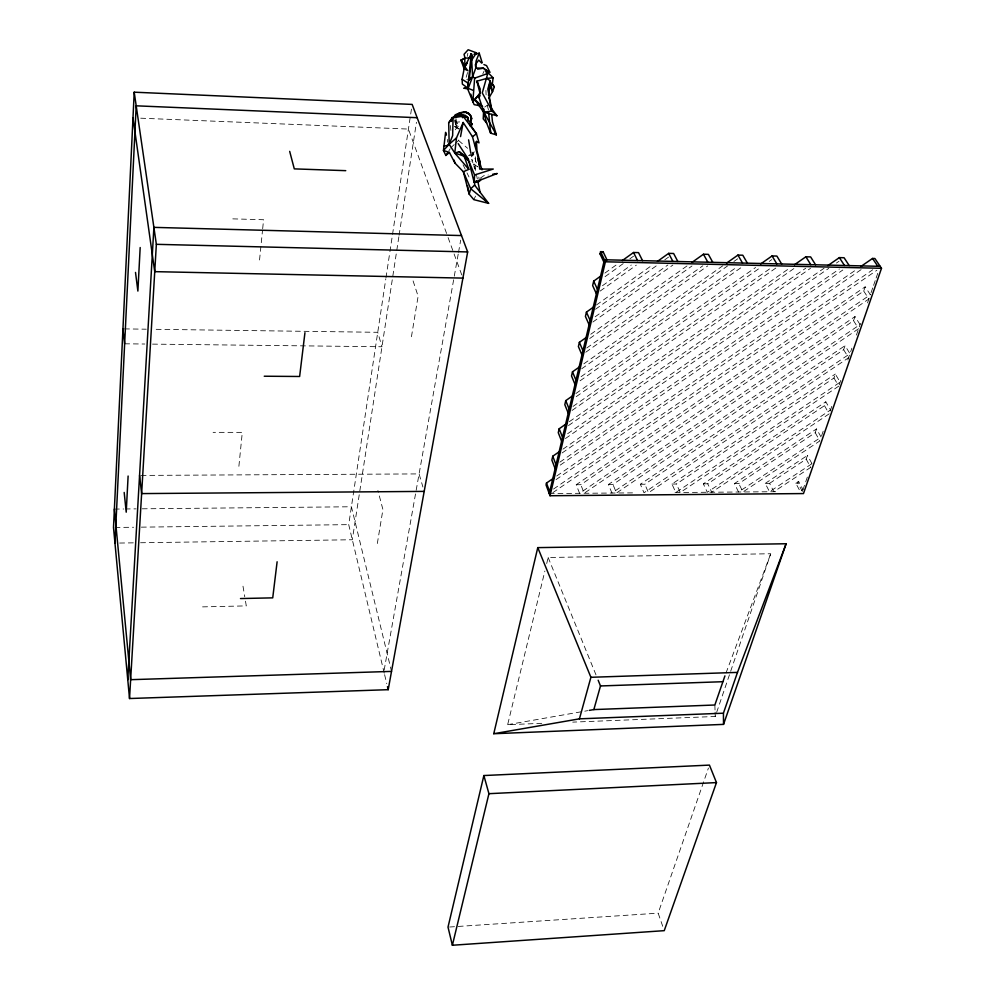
<?xml version="1.0" encoding="UTF-8"?>
<svg xmlns="http://www.w3.org/2000/svg" width="995" height="995" viewBox="0 0 995 995"><rect width="100%" height="100%" fill="white"/><g stroke="black" fill="none" stroke-linecap="round" stroke-linejoin="round"><path stroke-width="0.75" stroke-dasharray="4.97 3.73" d="M477.326 178.938L475.237 168.851L475.56 156.538M238.887 466.294L242.295 432.365L213.092 432.352M259.546 259.993L262.531 230.168M262.68 228.676L263.575 219.733L231.835 218.838M474.304 151.775L471.605 156.862L472.14 152.185M447.414 142.248L447.762 139.312M455.2 129.798L457.066 127.422L455.3 123.629L455.81 119.848M384.244 673.18L348.71 524.639L385.824 278.774M385.985 277.717L389.754 252.767M389.928 251.648L411.694 107.472M398.858 236.81L352.317 539.75L139.785 542.76M399.082 235.28L416.445 122.273M377.329 543.506L382.926 509.564L377.913 490.51M411.445 336.72L418.124 296.224L412.191 278.177M384.157 670.157L458.247 253.899M458.508 252.369L460.685 240.156M467.289 56.354L467.849 53.344M541.74 723.34L507.661 724.683L544.874 571.055M546.703 563.531L548.158 557.498L770.739 553.742L715.243 716.487L572.722 722.121M467.575 72.498L465.473 79.588L469.951 78.804M471.605 156.862L473.807 149.859M455.3 143.541L458.558 140.482L459.441 137.783M802.368 491.48L797.953 483.16L798.575 481.356L802.99 489.664L800.204 491.505L795.801 483.184L798.575 481.356M769.583 483.359L806.186 459.13L807.455 455.424L811.97 463.695L810.689 467.401L773.861 491.717L769.583 483.359L765.242 483.396L769.508 491.754L811.97 463.695M734.422 483.607L738.8 483.582L815.228 432.701L816.522 428.92L821.149 437.141L738.539 492.003L734.422 483.607L816.522 428.92M703.341 483.831L707.756 483.794L824.482 405.674L825.813 401.793L830.539 409.965L707.308 492.264L703.341 483.831L825.813 401.793M671.973 484.055L676.426 484.018L833.959 378.013L835.315 374.045L840.141 382.155L675.792 492.525L671.973 484.055L835.315 374.045M640.345 484.267L644.835 484.242L843.648 349.705L845.041 345.651L849.979 353.698L644.001 492.786L640.345 484.267L845.041 345.651M608.43 484.49L612.957 484.465L853.561 320.738L854.991 316.584L860.041 324.557L611.937 493.047L608.43 484.49L854.991 316.584M576.229 484.727L580.806 484.689L863.722 291.075L865.177 286.821L870.351 294.719L579.575 493.309L576.229 484.727L865.177 286.821M802.878 490.025L808.425 473.943M821.559 435.922L823.586 430.076M830.153 411.072L832.168 405.226M839.233 384.804L840.763 380.376M847.839 359.904L851.869 348.2M856.421 335.054L860.464 323.35M867.54 302.89L870.563 294.11M871.073 292.654L873.088 286.796M873.598 285.341L875.612 279.495M876.122 278.028L878.137 272.182M662.72 926.283L658.168 913.161L708.428 768.04M726.027 672.981L770.739 553.742M482.786 73.941L484.043 71.155M473.807 199.647L475.548 196.102M448.77 150.991L450.213 148.752M455.3 123.629L456.854 122.124L461.071 121.813M450.946 147.633L454.205 144.573M604.885 273.09L618.591 263.24M605.047 276.672L623.641 263.302M629.847 258.849L633.566 256.175M602.46 285.727L631.29 265.043M600.134 291.087L636.34 265.143M596.415 305.005L652.471 264.944M595.507 309.246L657.235 265.18M664.797 259.782L668.578 257.083M595.134 316.808L667.869 264.968M592.846 322.044L672.856 265.068M590.769 334.258L687.01 265.926M589.749 338.499L691.96 265.988M586.751 348.001L702.818 265.802M585.744 352.23L707.756 265.901M583.854 363.822L722.78 265.789M581.677 368.797L727.556 265.951M733.9 261.474L737.705 258.787M581.08 376.67L736.163 267.531M580.085 380.799L741.051 267.63M575.881 393.535L755.615 267.481M576.242 396.644L760.354 267.63M769.247 261.399L771.784 259.62M572.996 406.433L771.734 267.431M572.038 410.462L776.573 267.543M480.212 178.242L483.831 175.705L488.284 174.971M569.351 421.669L789.346 268.314M568.468 425.574L794.06 268.451M567.623 433.733L805.726 268.227M565.434 438.546L810.49 268.339M562.959 449.155L824.084 268.215M562.076 452.986L828.76 268.339M836.422 263.041L838.972 261.275M559.862 462.153L839.37 269.011M560.247 465.1L842.815 270.006M556.715 476.008L855.911 269.894M556.018 479.64L861.347 269.471M553.519 489.055L872.714 269.782M552.847 492.662L876.844 270.279M858.61 328.723L616.49 493.01L612.957 484.465M484.752 107.025L487.911 104.885M838.773 386.135L680.269 492.488L676.426 484.018M829.196 413.845L711.736 492.226L707.756 483.794M765.242 483.396L807.455 455.424M469.528 154.81L473.57 153.827L477.575 166.861L470.859 161.488M507.661 724.683L583.257 711.437M584.761 711.176L587.784 710.641M468.446 155.693L475.61 154.996M449.553 927.017L658.168 913.161M202.57 606.875L246.287 605.893L245.019 598.318M119.624 543.046L133.579 542.847M115.047 527.474L133.616 527.25M141.352 527.151L348.71 524.639M114.375 509.079L123.678 508.992M125.221 508.967L136.066 508.868M142.26 508.806L351.409 506.766L391.147 669.896M549.252 493.557L634.661 492.861M675.033 492.525L779.073 491.679M795.801 483.184L797.953 483.16M141.116 475.423L419.082 473.906L422.912 487.028M124.636 343.797L144.797 344.021M152.546 344.121L381.968 346.757L377.739 332.305L152.471 329.27M124.499 328.897L146.253 329.196M140.718 118.194L408.423 129.076L447.576 236.138M456.058 125.557L458.434 126.415M454.64 120.992L455.934 124.798L458.546 125.78M459.317 128.753L454.802 126.676L458.384 129.039M454.79 126.452L457.178 128.181M458.558 140.482L467.613 148.292M454.516 119.985L458.956 125.221M863.722 291.075L868.884 298.985L584.164 493.271L580.806 484.689M853.561 320.738L857.889 327.579M843.648 349.705L848.573 357.765L648.516 492.749L644.835 484.242M833.959 378.013L838.088 384.978M824.482 405.674L828.524 412.676M815.228 432.701L819.83 440.934L742.942 491.965L738.8 483.582M806.186 459.13L810.689 467.401M463.073 164.834L466.369 171.563M467.016 172.919L468.993 176.961M548.158 557.498L596.428 675.953M448.098 237.594L462.389 276.647M475.237 168.851L471.841 159.399L474.739 169.05M455.225 122.397L455.934 124.798M487.214 105.346L488.47 109.823M455.984 118.592L457.066 127.422M384.605 674.685L386.756 683.677M242.991 586.192L244.77 596.801M478.844 177.06L479.379 181.426M450.337 125.519L451.009 131.527M485.933 90.396L486.095 94.886M714.858 705.007L715.057 710.741M715.094 712.184L715.243 716.487"/><path stroke-width="1.49" d="M446.456 135.121L445.598 132.335L443.459 150.456L449.404 152.422L454.926 163.043L463.359 171.749L469.167 194.087L473.807 199.647L488.607 203.366L474.627 185.107L474.652 182.197M468.247 120.718L468.284 117.721L465.25 115.308L461.929 114.711L458.048 115.992M473.197 90.334L468.185 88.368L463.794 88.207L467.625 88.816L472.861 101.614L479.814 93.592L474.876 99.55L479.988 105.769L474.13 104.637L472.861 101.614L474.652 78.157L472.613 76.715L471.319 53.693L464.864 66.74L467.737 70.633L464.13 68.854L461.033 60.185L464.802 58.021L470.337 58.17L471.319 53.693L472.326 56.429M134.213 92.187L113.505 527.487L129.524 698.527L388.199 689.684L467.662 251.934L412.154 104.413L134.213 92.187L156.352 244.322L129.524 698.527M114.972 543.108L136.191 105.818L417.154 117.696M128.119 476.033L126.216 512.176L124.188 492.438M140.183 247.531L137.882 291.075L135.507 272.431M491.729 114.425L492.463 121.813L496.368 134.86L490.647 133.168L486.642 123.019L483.495 111.527L483.632 109.002M127.77 679.821L153.889 227.37L461.506 235.566M481.157 179.137L479.379 181.426L474.167 182.446L474.603 174.983L467.588 158.043L458.185 143.616M488.682 98.368L492.525 91.714L490.137 80.719L488.595 95.408L490.137 80.719L486.804 78.418L476.866 81.192L479.938 92.933M483.707 109.276L483.222 118.89L486.642 123.019M482.6 106.714L474.876 99.55L472.861 101.614L473.085 98.779M467.625 88.816L471.319 53.693L472.04 59.588M478.073 161.09L478.321 158.193L472.463 136.725L463.16 122.46L456.481 137.907L454.777 153.068L468.807 169.361L463.359 171.749L470.747 188.789L488.607 203.366L485.523 200.405M479.229 53.17L476.095 60.993L475.797 67.996L472.613 76.715L469.118 80.073L471.381 60.484L475.797 53.854L479.229 53.17L482.177 62.685M277.12 561.777L272.729 597.858L240.492 598.555M304.943 332.716L299.632 376.483L264.247 376.222M496.903 115.768L492.052 110.992L490.995 107.783L496.903 115.768L483.931 112.199L479.13 97.846L480.212 89.065L476.866 81.192L478.135 83.704M481.63 63.058L478.719 60.123L475.349 64.625L475.797 67.996L483.458 68.195L493.122 77.784L492.301 84.202L494.328 86.864L492.525 91.714L489.329 85.135M470.386 122.46L471.17 116.85L470.212 114.885L468.259 112.97L464.478 111.788L459.392 112.92L455.374 115.022L452.912 118.169M460.548 136.589L463.16 122.46M472.613 76.715L468.185 88.368L462.376 84.102L462.09 79.326L464.13 68.854M483.931 112.199L492.052 110.992L482.276 92.921L487.761 73.481L486.082 69.998L486.319 72.809M455.113 117.286L455.71 114.574L458.819 114.636M554.165 477.774L546.491 483.06L546.056 484.938L550.048 495.734L803.475 493.57L881.495 268.302L874.879 258.501L872.54 258.451L861.036 266.374M559.128 451.805L552.76 456.22L551.864 460.051L555.135 468.633M566.814 423.435L559.178 428.758L558.27 432.676L561.603 441.208M572.088 396.197L565.757 400.637L564.812 404.654L568.232 413.124M580.06 366.496L572.486 371.844L571.528 375.961L575.01 384.368M586.975 336.957L579.376 342.342L578.394 346.558L581.963 354.904M593.915 306.783L586.441 312.119L585.433 316.447L589.09 324.718M601.154 275.777L593.679 281.15L592.647 285.577L596.391 293.761M600.047 253.936L600.57 251.66L603.094 251.735L606.95 259.819L603.878 262.033L600.047 253.936L603.094 251.735M549.252 493.557L604.425 259.757L880.165 266.337M483.868 775.54L448.011 927.116L452.377 945.25L664.237 930.661L716.475 782.592L709.435 765.105L483.868 775.54L488.931 793.687L452.377 945.25M493.756 733.725L537.773 547.623L786.1 543.755L723.539 724.385L493.756 733.725L579.438 718.838L723.415 713.204L737.482 672.396L786.1 543.755M550.048 495.734L605.395 261.797L600.57 251.66M451.394 121.39L452.451 117.273L448.695 122.82L449.18 144.263L454.777 153.068L464.143 156.115L468.62 159.697M490.137 80.719L487.836 89.065L492.052 110.992M579.438 718.838L590.906 677.296L537.773 547.623M470.56 122.534L471.68 118.554L471.17 116.85L468.259 112.97L464.478 111.788M589.301 710.38L593.841 709.584L600.495 685.953L598.169 680.244M471.232 126.552L472.04 123.877L468.72 120.681L467.289 117.584L462.737 115.32M475.125 145.643L476.443 141.439L479.03 142.87L476.468 133.753L469.404 123.691M724.932 675.891L714.858 705.007L593.841 709.584M479.13 97.846L479.926 95.557M449.404 152.422L445.859 155.469L443.459 150.456L449.18 144.263L452.638 135.656L453.086 117.771L461.232 113.828L476.468 133.753L472.463 136.725M469.118 80.073L470.162 77.535M478.856 164.548L480.125 162.222L477.003 150.904L476.443 141.439M476.593 54.091L475.809 52.611L468.147 49.75L464.031 54.327L465.138 58.419L461.033 60.185L464.864 66.74L467.202 63.071M445.859 155.469L447.315 153.23M452.986 118.467L455.374 115.022M448.695 122.82L453.086 117.771L462.339 116.291M449.193 143.504L447.315 145.494L444.168 146.066M473.981 54.464L475.809 52.611M470.038 125.78L472.04 123.877M474.627 185.107L470.747 188.789L469.167 194.087L467.439 185.555M449.18 144.263L456.481 137.907M622.323 260.553L633.529 252.494L638.516 252.618L642.571 260.665M657.459 261.374L668.665 253.364L673.615 253.489L677.856 261.511M692.072 262.319L703.465 254.235L708.365 254.359L712.793 262.344M726.561 263.115L737.929 255.093L742.78 255.217L747.394 263.165M760.678 263.936L772.07 255.939L776.871 256.063L781.66 263.986M454.777 153.068L459.292 151.713L468.894 161.401L474.167 182.446L476.58 180.767M794.433 264.769L805.875 256.785L810.626 256.909L815.589 264.794M827.902 265.565L839.37 257.618L844.071 257.742L849.208 265.59M474.167 182.446L497.214 173.503L492.749 174.237M474.652 78.157L487.761 73.481M474.603 174.983L493.271 169.038L479.727 169.113L478.321 158.193L480.125 162.222M477.662 69.177L483.458 68.195L490.013 72.386L486.543 65.608L483.918 64.563M486.804 78.418L493.122 77.784M459.392 112.92L465.896 112.385L470.212 114.885L471.68 118.554M488.931 793.687L716.475 782.592M600.495 685.953L722.756 681.712M590.906 677.296L737.482 672.396M391.52 671.401L130.631 679.684L114.375 509.079M424.193 491.393L141.626 493.595L139.574 475.423M462.911 278.102L154.735 271.647L132.982 117.87M605.395 261.797L881.495 268.302M156.352 244.322L467.662 251.934M345.75 170.667L294.296 168.876L289.682 151.377M465.946 117.236L468.284 117.721M462.09 79.326L467.55 82.759L468.185 88.368M459.292 151.713L467.588 158.043M494.59 132.385L496.368 134.86L483.495 111.527M474.876 99.55L483.707 112.335M872.54 258.451L877.814 266.274M461.033 60.185L463.347 63.618M491.94 83.306L494.328 86.864M839.37 257.618L844.481 265.478M805.875 256.785L810.813 264.682M772.07 255.939L776.834 263.874M737.929 255.093L742.519 263.053M703.465 254.235L707.868 262.232M668.665 253.364L672.881 261.399M633.529 252.494L637.559 260.553M593.679 281.15L597.448 289.321M586.441 312.119L590.11 320.378M579.376 342.342L582.971 350.675M572.486 371.844L575.993 380.239M565.757 400.637L569.177 409.094M559.178 428.758L562.536 437.278M552.76 456.22L556.031 464.802M546.491 483.06L549.688 491.679M464.143 156.115L468.807 169.361M461.232 113.828L462.551 117.721M478.321 158.193L481.99 169.871M470.834 94.177L472.861 101.614M454.13 160.133L454.926 163.043M387.478 686.687L388.199 689.684M477.923 181.824L480 191.911M489.13 98.157L490.734 106.403M468.595 139.86L470.797 153.23M122.945 328.872L124.636 343.797M490.983 107.05L491.281 109.997M488.595 112.236L490.647 133.168L490.448 130.382M723.415 713.204L723.539 724.385M464.802 58.021L464.864 66.74"/></g></svg>
